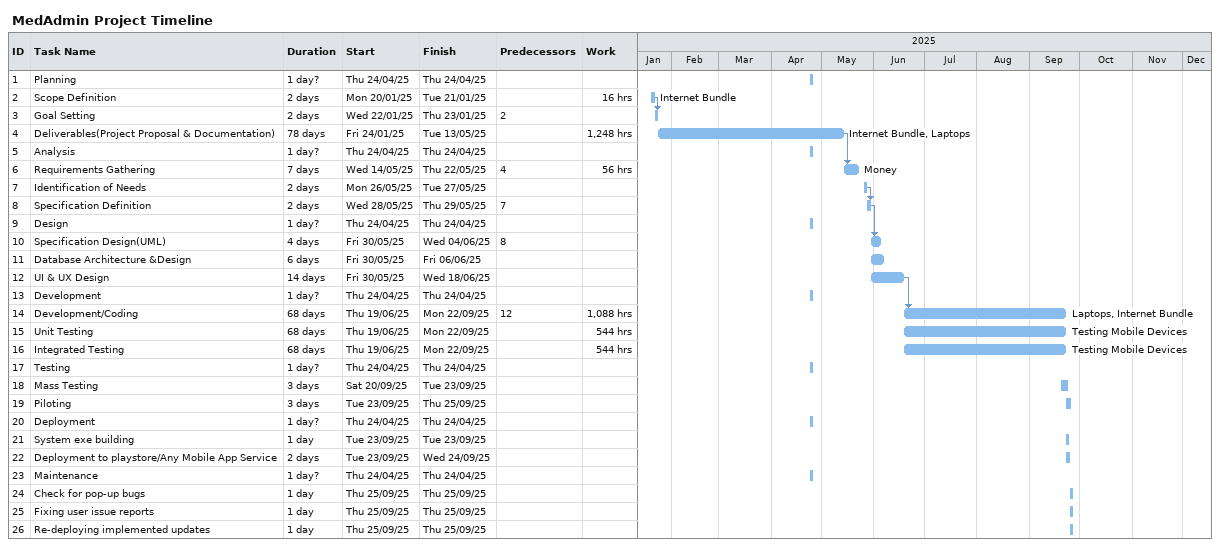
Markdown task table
MedAdmin Project Timeline

| ID | Task | Duration | Start | Finish | Predecessors | Resources | Work (h) |
|---|---|---|---|---|---|---|---|
| 1 | Planning | 1d? | 2025-04-24 | 2025-04-24 |  |  |  |
| 2 | Scope Definition | 2d | 2025-01-20 | 2025-01-21 |  | Internet Bundle | 16 |
| 3 | Goal Setting | 2d | 2025-01-22 | 2025-01-23 | 2 |  |  |
| 4 | Deliverables(Project Proposal & Documentation) | 78d | 2025-01-24 | 2025-05-13 |  | Internet Bundle, Laptops | 1248 |
| 5 | Analysis | 1d? | 2025-04-24 | 2025-04-24 |  |  |  |
| 6 | Requirements Gathering | 7d | 2025-05-14 | 2025-05-22 | 4 | Money | 56 |
| 7 | Identification of Needs | 2d | 2025-05-26 | 2025-05-27 |  |  |  |
| 8 | Specification Definition | 2d | 2025-05-28 | 2025-05-29 | 7 |  |  |
| 9 | Design | 1d? | 2025-04-24 | 2025-04-24 |  |  |  |
| 10 | Specification Design(UML) | 4d | 2025-05-30 | 2025-06-04 | 8 |  |  |
| 11 | Database Architecture &Design | 6d | 2025-05-30 | 2025-06-06 |  |  |  |
| 12 | UI & UX Design | 14d | 2025-05-30 | 2025-06-18 |  |  |  |
| 13 | Development | 1d? | 2025-04-24 | 2025-04-24 |  |  |  |
| 14 | Development/Coding | 68d | 2025-06-19 | 2025-09-22 | 12 | Laptops, Internet Bundle | 1088 |
| 15 | Unit Testing | 68d | 2025-06-19 | 2025-09-22 |  | Testing Mobile Devices | 544 |
| 16 | Integrated Testing | 68d | 2025-06-19 | 2025-09-22 |  | Testing Mobile Devices | 544 |
| 17 | Testing | 1d? | 2025-04-24 | 2025-04-24 |  |  |  |
| 18 | Mass Testing | 3d | 2025-09-20 | 2025-09-23 |  |  |  |
| 19 | Piloting | 3d | 2025-09-23 | 2025-09-25 |  |  |  |
| 20 | Deployment | 1d? | 2025-04-24 | 2025-04-24 |  |  |  |
| 21 | System exe building | 1d | 2025-09-23 | 2025-09-23 |  |  |  |
| 22 | Deployment to playstore/Any Mobile App Service | 2d | 2025-09-23 | 2025-09-24 |  |  |  |
| 23 | Maintenance | 1d? | 2025-04-24 | 2025-04-24 |  |  |  |
| 24 | Check for pop-up bugs | 1d | 2025-09-25 | 2025-09-25 |  |  |  |
| 25 | Fixing user issue reports | 1d | 2025-09-25 | 2025-09-25 |  |  |  |
| 26 | Re-deploying implemented updates | 1d | 2025-09-25 | 2025-09-25 |  |  |  |
